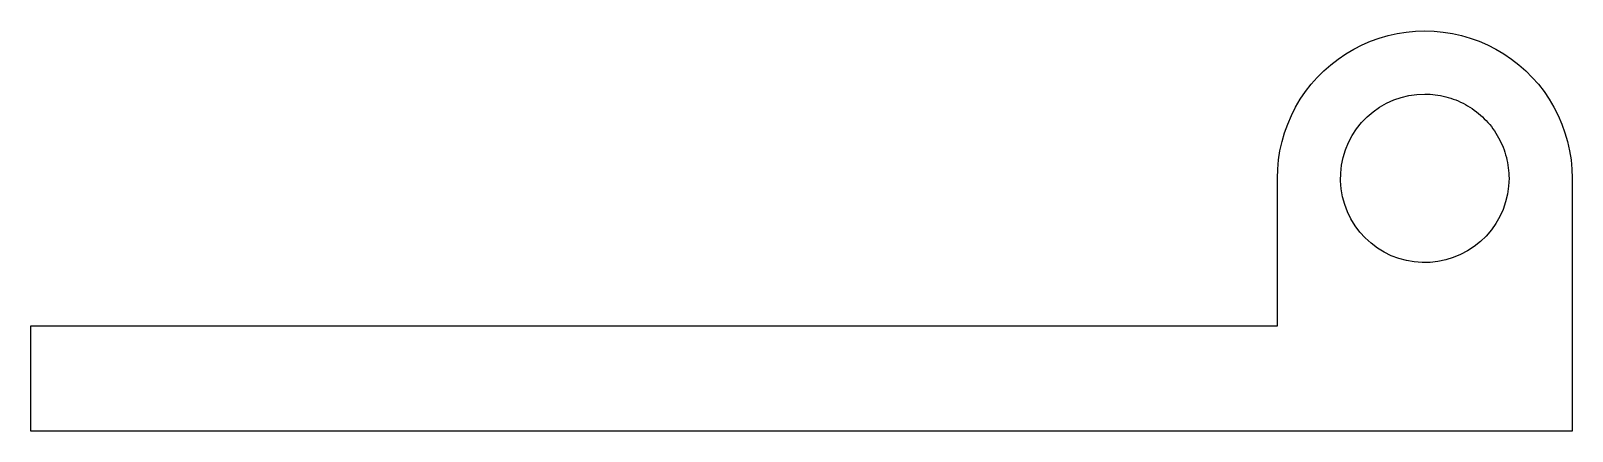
# Model space of a CAD drawing. Header units: metres. Extents: x -49.1 to 24.1, y 0 to 19.
import ezdxf

# ---------------------------------------------------------------- set-up
doc = ezdxf.new("R2010")
doc.units = ezdxf.units.M

msp = doc.modelspace()

# ---------------------------------------------------------------- linework, layer by layer
for points in [[(10.1, 12), (10.114, 12.44), (10.155, 12.877), (10.224, 13.312), (10.32, 13.741), (10.443, 14.163), (10.592, 14.577), (10.766, 14.98), (10.966, 15.372), (11.19, 15.751), (11.437, 16.114), (11.706, 16.462), (11.997, 16.792), (12.308, 17.103), (12.638, 17.394), (12.986, 17.663), (13.349, 17.91), (13.728, 18.134), (14.12, 18.334), (14.523, 18.508), (14.937, 18.657), (15.359, 18.78), (15.788, 18.876), (16.223, 18.945), (16.66, 18.986), (17.1, 19), (17.54, 18.986), (17.977, 18.945), (18.412, 18.876), (18.841, 18.78), (19.263, 18.657), (19.677, 18.508), (20.08, 18.334), (20.472, 18.134), (20.851, 17.91), (21.214, 17.663), (21.562, 17.394), (21.892, 17.103), (22.203, 16.792), (22.494, 16.462), (22.763, 16.114), (23.01, 15.751), (23.234, 15.372), (23.434, 14.98), (23.608, 14.577), (23.757, 14.163), (23.88, 13.741), (23.976, 13.312), (24.045, 12.877), (24.086, 12.44), (24.1, 12)], [(21.1, 12), (21.082, 11.624), (21.029, 11.25), (20.941, 10.884), (20.819, 10.528), (20.664, 10.184), (20.477, 9.857), (20.261, 9.548), (20.016, 9.262), (19.745, 9), (19.451, 8.764), (19.136, 8.557), (18.803, 8.381), (18.455, 8.236), (18.095, 8.126), (17.726, 8.049), (17.351, 8.008), (16.974, 8.002), (16.599, 8.032), (16.227, 8.096), (15.864, 8.196), (15.511, 8.329), (15.173, 8.495), (14.852, 8.692), (14.55, 8.918), (14.272, 9.172), (14.018, 9.45), (13.792, 9.752), (13.595, 10.073), (13.429, 10.411), (13.296, 10.764), (13.196, 11.127), (13.132, 11.499), (13.102, 11.874), (13.108, 12.251), (13.149, 12.626), (13.226, 12.995), (13.336, 13.355), (13.481, 13.703), (13.657, 14.036), (13.864, 14.351), (14.1, 14.645), (14.362, 14.916), (14.648, 15.161), (14.957, 15.377), (15.284, 15.564), (15.628, 15.719), (15.984, 15.841), (16.35, 15.929), (16.724, 15.982), (17.1, 16)], [(17.1, 16), (17.226, 15.998), (17.351, 15.992), (17.476, 15.982), (17.601, 15.968), (17.726, 15.951), (17.85, 15.929), (17.973, 15.904), (18.095, 15.874), (18.216, 15.841), (18.336, 15.804), (18.455, 15.764), (18.572, 15.719), (18.689, 15.671), (18.803, 15.619), (18.916, 15.564), (19.027, 15.505), (19.136, 15.443), (19.243, 15.377), (19.348, 15.308), (19.451, 15.236), (19.552, 15.161), (19.65, 15.082), (19.745, 15), (19.838, 14.916), (19.928, 14.828), (20.016, 14.738), (20.1, 14.645), (20.182, 14.55), (20.261, 14.452), (20.336, 14.351), (20.408, 14.248), (20.477, 14.143), (20.543, 14.036), (20.605, 13.927), (20.664, 13.816), (20.719, 13.703), (20.771, 13.589), (20.819, 13.472), (20.864, 13.355), (20.904, 13.236), (20.941, 13.116), (20.974, 12.995), (21.004, 12.873), (21.029, 12.75), (21.051, 12.626), (21.068, 12.501), (21.082, 12.376), (21.092, 12.251), (21.098, 12.126), (21.1, 12)], [(10.1, 5), (10.1, 5.14), (10.1, 5.28), (10.1, 5.42), (10.1, 5.56), (10.1, 5.7), (10.1, 5.84), (10.1, 5.98), (10.1, 6.12), (10.1, 6.26), (10.1, 6.4), (10.1, 6.54), (10.1, 6.68), (10.1, 6.82), (10.1, 6.96), (10.1, 7.1), (10.1, 7.24), (10.1, 7.38), (10.1, 7.52), (10.1, 7.66), (10.1, 7.8), (10.1, 7.94), (10.1, 8.08), (10.1, 8.22), (10.1, 8.36), (10.1, 8.5), (10.1, 8.64), (10.1, 8.78), (10.1, 8.92), (10.1, 9.06), (10.1, 9.2), (10.1, 9.34), (10.1, 9.48), (10.1, 9.62), (10.1, 9.76), (10.1, 9.9), (10.1, 10.04), (10.1, 10.18), (10.1, 10.32), (10.1, 10.46), (10.1, 10.6), (10.1, 10.74), (10.1, 10.88), (10.1, 11.02), (10.1, 11.16), (10.1, 11.3), (10.1, 11.44), (10.1, 11.58), (10.1, 11.72), (10.1, 11.86), (10.1, 12)], [(10.1, 5), (10.1, 5.14), (10.1, 5.28), (10.1, 5.42), (10.1, 5.56), (10.1, 5.7), (10.1, 5.84), (10.1, 5.98), (10.1, 6.12), (10.1, 6.26), (10.1, 6.4), (10.1, 6.54), (10.1, 6.68), (10.1, 6.82), (10.1, 6.96), (10.1, 7.1), (10.1, 7.24), (10.1, 7.38), (10.1, 7.52), (10.1, 7.66), (10.1, 7.8), (10.1, 7.94), (10.1, 8.08), (10.1, 8.22), (10.1, 8.36), (10.1, 8.5), (10.1, 8.64), (10.1, 8.78), (10.1, 8.92), (10.1, 9.06), (10.1, 9.2), (10.1, 9.34), (10.1, 9.48), (10.1, 9.62), (10.1, 9.76), (10.1, 9.9), (10.1, 10.04), (10.1, 10.18), (10.1, 10.32), (10.1, 10.46), (10.1, 10.6), (10.1, 10.74), (10.1, 10.88), (10.1, 11.02), (10.1, 11.16), (10.1, 11.3), (10.1, 11.44), (10.1, 11.58), (10.1, 11.72), (10.1, 11.86), (10.1, 12)], [(24.1, 12), (24.1, 11.76), (24.1, 11.52), (24.1, 11.28), (24.1, 11.04), (24.1, 10.8), (24.1, 10.56), (24.1, 10.32), (24.1, 10.08), (24.1, 9.84), (24.1, 9.6), (24.1, 9.36), (24.1, 9.12), (24.1, 8.88), (24.1, 8.64), (24.1, 8.4), (24.1, 8.16), (24.1, 7.92), (24.1, 7.68), (24.1, 7.44), (24.1, 7.2), (24.1, 6.96), (24.1, 6.72), (24.1, 6.48), (24.1, 6.24), (24.1, 6), (24.1, 5.76), (24.1, 5.52), (24.1, 5.28), (24.1, 5.04), (24.1, 4.8), (24.1, 4.56), (24.1, 4.32), (24.1, 4.08), (24.1, 3.84), (24.1, 3.6), (24.1, 3.36), (24.1, 3.12), (24.1, 2.88), (24.1, 2.64), (24.1, 2.4), (24.1, 2.16), (24.1, 1.92), (24.1, 1.68), (24.1, 1.44), (24.1, 1.2), (24.1, 0.96), (24.1, 0.72), (24.1, 0.48), (24.1, 0.24), (24.1, 0)], [(-49.1, 0), (-49.1, 0.1), (-49.1, 0.2), (-49.1, 0.3), (-49.1, 0.4), (-49.1, 0.5), (-49.1, 0.6), (-49.1, 0.7), (-49.1, 0.8), (-49.1, 0.9), (-49.1, 1), (-49.1, 1.1), (-49.1, 1.2), (-49.1, 1.3), (-49.1, 1.4), (-49.1, 1.5), (-49.1, 1.6), (-49.1, 1.7), (-49.1, 1.8), (-49.1, 1.9), (-49.1, 2), (-49.1, 2.1), (-49.1, 2.2), (-49.1, 2.3), (-49.1, 2.4), (-49.1, 2.5), (-49.1, 2.6), (-49.1, 2.7), (-49.1, 2.8), (-49.1, 2.9), (-49.1, 3), (-49.1, 3.1), (-49.1, 3.2), (-49.1, 3.3), (-49.1, 3.4), (-49.1, 3.5), (-49.1, 3.6), (-49.1, 3.7), (-49.1, 3.8), (-49.1, 3.9), (-49.1, 4), (-49.1, 4.1), (-49.1, 4.2), (-49.1, 4.3), (-49.1, 4.4), (-49.1, 4.5), (-49.1, 4.6), (-49.1, 4.7), (-49.1, 4.8), (-49.1, 4.9), (-49.1, 5)], [(-49.1, 5), (-47.916, 5), (-46.732, 5), (-45.548, 5), (-44.364, 5), (-43.18, 5), (-41.996, 5), (-40.812, 5), (-39.628, 5), (-38.444, 5), (-37.26, 5), (-36.076, 5), (-34.892, 5), (-33.708, 5), (-32.524, 5), (-31.34, 5), (-30.156, 5), (-28.972, 5), (-27.788, 5), (-26.604, 5), (-25.42, 5), (-24.236, 5), (-23.052, 5), (-21.868, 5), (-20.684, 5), (-19.5, 5), (-18.316, 5), (-17.132, 5), (-15.948, 5), (-14.764, 5), (-13.58, 5), (-12.396, 5), (-11.212, 5), (-10.028, 5), (-8.844, 5), (-7.66, 5), (-6.476, 5), (-5.292, 5), (-4.108, 5), (-2.924, 5), (-1.74, 5), (-0.556, 5), (0.628, 5), (1.812, 5), (2.996, 5), (4.18, 5), (5.364, 5), (6.548, 5), (7.732, 5), (8.916, 5), (10.1, 5)], [(-20, 5), (-19.398, 5), (-18.796, 5), (-18.194, 5), (-17.592, 5), (-16.99, 5), (-16.388, 5), (-15.786, 5), (-15.184, 5), (-14.582, 5), (-13.98, 5), (-13.378, 5), (-12.776, 5), (-12.174, 5), (-11.572, 5), (-10.97, 5), (-10.368, 5), (-9.766, 5), (-9.164, 5), (-8.562, 5), (-7.96, 5), (-7.358, 5), (-6.756, 5), (-6.154, 5), (-5.552, 5), (-4.95, 5), (-4.348, 5), (-3.746, 5), (-3.144, 5), (-2.542, 5), (-1.94, 5), (-1.338, 5), (-0.736, 5), (-0.134, 5), (0.468, 5), (1.07, 5), (1.672, 5), (2.274, 5), (2.876, 5), (3.478, 5), (4.08, 5), (4.682, 5), (5.284, 5), (5.886, 5), (6.488, 5), (7.09, 5), (7.692, 5), (8.294, 5), (8.896, 5), (9.498, 5), (10.1, 5)], [(24.1, 0), (22.636, 0), (21.172, 0), (19.708, 0), (18.244, 0), (16.78, 0), (15.316, 0), (13.852, 0), (12.388, 0), (10.924, 0), (9.46, 0), (7.996, 0), (6.532, 0), (5.068, 0), (3.604, 0), (2.14, 0), (0.676, 0), (-0.788, 0), (-2.252, 0), (-3.716, 0), (-5.18, 0), (-6.644, 0), (-8.108, 0), (-9.572, 0), (-11.036, 0), (-12.5, 0), (-13.964, 0), (-15.428, 0), (-16.892, 0), (-18.356, 0), (-19.82, 0), (-21.284, 0), (-22.748, 0), (-24.212, 0), (-25.676, 0), (-27.14, 0), (-28.604, 0), (-30.068, 0), (-31.532, 0), (-32.996, 0), (-34.46, 0), (-35.924, 0), (-37.388, 0), (-38.852, 0), (-40.316, 0), (-41.78, 0), (-43.244, 0), (-44.708, 0), (-46.172, 0), (-47.636, 0), (-49.1, 0)]]:
    msp.add_lwpolyline(points)

doc.saveas('drawing.dxf')
